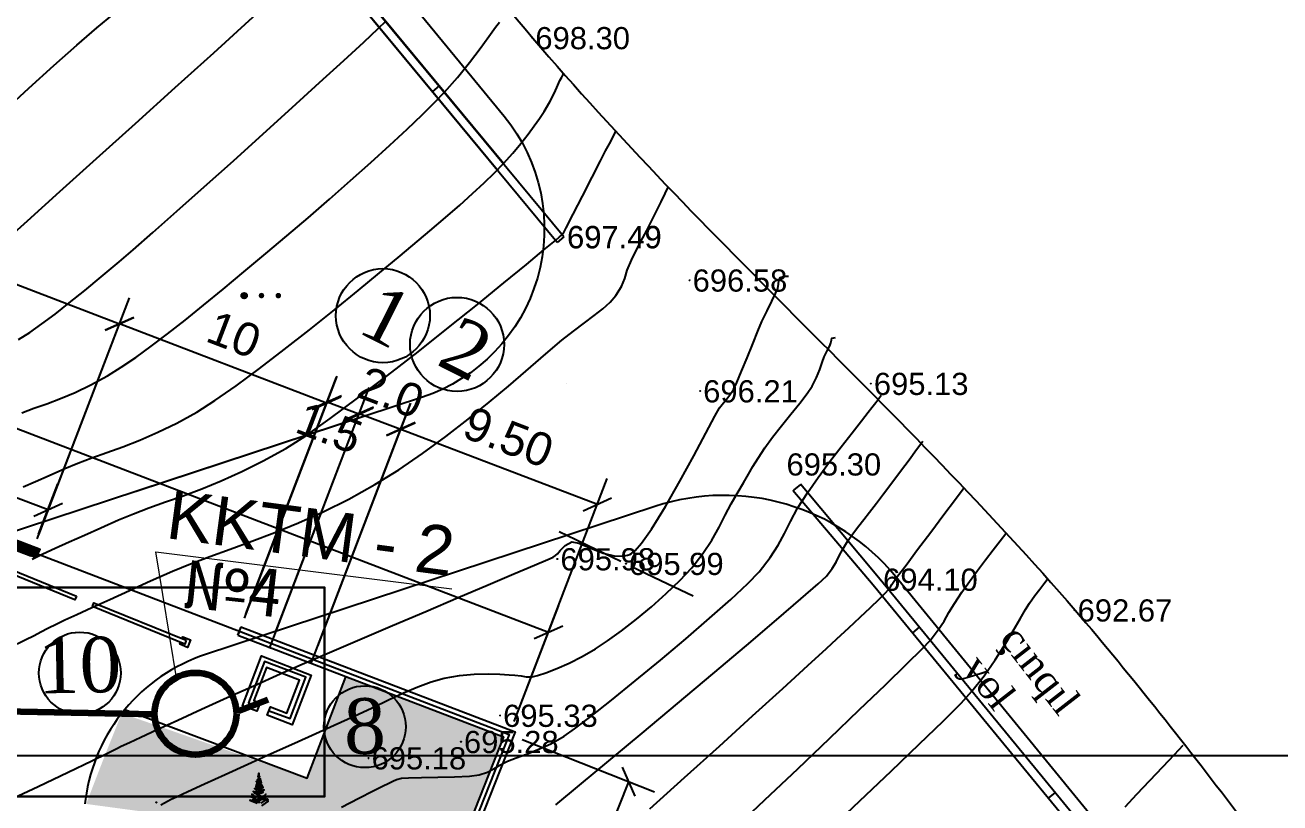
# Model space of a CAD drawing. Header units: feet. Extents: x 3381 to 683417, y 675186 to 4372291.
# Drawn here: x 682741.9 to 682798.5, y 4371990.7 to 4372025.8 of the extents above; entities that cross this region are included whole.
import ezdxf

# ---------------------------------------------------------------- set-up
doc = ezdxf.new("R2010")
doc.units = ezdxf.units.FT
doc.header["$MEASUREMENT"] = 0
doc.header["$PDMODE"] = 34
doc.header["$PDSIZE"] = 0.01
doc.linetypes.add('DUZ', pattern=[0])
doc.layers.get('0').update_dxf_attribs({"linetype": 'CONTINUOUS'})
doc.layers.get('Defpoints').update_dxf_attribs({"linetype": 'CONTINUOUS'})
for name, color, linetype in [('0_Point_Height', 2, 'CONTINUOUS'), ('0_Point_Point', 7, 'CONTINUOUS'), ('Aqaclar', 3, 'CONTINUOUS'), ('col bitkisi', 7, 'CONTINUOUS'), ('Layer8', 7, 'CONTINUOUS'), ('Lep-Stolb', 7, 'CONTINUOUS'), ('Yazilar', 7, 'CONTINUOUS')]:
    doc.layers.add(name, color=color, linetype=linetype)
for name, color, linetype, lineweight in [('0_Ном._пера__7', 7, 'CONTINUOUS', 35), ('ANA HORIZONTAL', 24, 'CONTINUOUS', 30), ('HORIZANTAL', 24, 'CONTINUOUS', 13), ('km setka', 170, 'CONTINUOUS', 15)]:
    doc.layers.add(name, color=color, linetype=linetype, lineweight=lineweight)
doc.styles.add('ARİAL', font='arial.ttf')
doc.styles.get("Standard").update_dxf_attribs({"font": 'arial.ttf', "height": 1.5})
doc.styles.add('style5', font='arialazlat.ttf', dxfattribs={"height": 400})
doc.dimstyles.new('ISO-25', dxfattribs={"dimtxt": 1.5, "dimasz": 1, "dimexe": 1.25, "dimexo": 0.625, "dimtad": 1, "dimtxsty": 'Standard', "dimblk": 'OBLIQUE', "dimcen": 2.5, "dimadec": 0, "dimazin": 0, "dimtfac": 1, "dimtmove": 0, "dimatfit": 3, "dimldrblk": 'OBLIQUE', "dimfxl": 1, "dimarcsym": 0})

# ---------------------------------------------------------------- blocks, each defined once
blk = doc.blocks.new('_Oblique')
at = {"color": 0, "linetype": 'ByBlock', "lineweight": -2}
blk.add_line((-0.5, -0.5), (0.5, 0.5), dxfattribs=at)
blk = doc.blocks.new('*D48')
at = {"color": 0, "lineweight": -2, "transparency": 16777216}
for p, q in [((682764.322, 4371993.59), (682770.297, 4371991.229)), ((682737.134, 4371910.689), (682769.134, 4371991.689)), ((682732.322, 4371912.59), (682738.297, 4371910.229))]:
    blk.add_line(p, q, dxfattribs=at)
at = {"layer": 'Defpoints', "color": 0, "lineweight": 30, "transparency": 16777216}
for p in [(682763.741, 4371993.819), (682769.134, 4371991.689), (682731.741, 4371912.819)]:
    blk.add_point(p, dxfattribs=at)
at = {"color": 0, "lineweight": -2, "transparency": 16777216}
for p, rotation in [((682769.134, 4371991.689), 68.44292071496228), ((682737.134, 4371910.689), 248.4429207149623)]:
    blk.add_blockref('_Oblique', p, dxfattribs=dict(at, rotation=rotation))
at = {"color": 0, "lineweight": 25, "transparency": 16777216, "insert": (682751.715, 4371951.749), "char_height": 1.5, "attachment_point": 5, "rotation": 68.4429}
blk.add_mtext('87,09', dxfattribs=at)
blk = doc.blocks.new('*D49')
at = {"color": 0, "lineweight": -2, "transparency": 16777216}
for p, q in [((682682.964, 4372025.403), (682684.956, 4372030.606)), ((682684.509, 4372029.439), (682765.509, 4371998.439)), ((682763.964, 4371994.403), (682765.956, 4371999.606))]:
    blk.add_line(p, q, dxfattribs=at)
at = {"layer": 'Defpoints', "color": 0, "lineweight": 30, "transparency": 16777216}
for p in [(682682.741, 4372024.819), (682765.509, 4371998.439), (682763.741, 4371993.819)]:
    blk.add_point(p, dxfattribs=at)
at = {"color": 0, "lineweight": -2, "transparency": 16777216}
for p, rotation in [((682684.509, 4372029.439), 159.0573494500117), ((682765.509, 4371998.439), 339.0573494500117)]:
    blk.add_blockref('_Oblique', p, dxfattribs=dict(at, rotation=rotation))
at = {"color": 0, "lineweight": 25, "transparency": 16777216, "insert": (682725.555, 4372015.365), "char_height": 1.5, "attachment_point": 5, "rotation": 339.0573}
blk.add_mtext('86,73', dxfattribs=at)
blk = doc.blocks.new('*D51')
at = {"color": 0, "lineweight": -2, "transparency": 16777216}
for p, q in [((682752.914, 4371997.701), (682757.418, 4372009.47)), ((682754.782, 4371996.986), (682759.286, 4372008.756)), ((682756.972, 4372008.303), (682758.84, 4372007.588))]:
    blk.add_line(p, q, dxfattribs=at)
at = {"layer": 'Defpoints', "color": 0, "lineweight": 30, "transparency": 16777216}
for p in [(682758.84, 4372007.588), (682752.691, 4371997.118, 695.5), (682754.559, 4371996.403, 695.5)]:
    blk.add_point(p, dxfattribs=at)
at = {"color": 0, "lineweight": -2, "transparency": 16777216}
for p, rotation in [((682756.972, 4372008.303), 159.0573494907725), ((682758.84, 4372007.588), 339.0573494907724)]:
    blk.add_blockref('_Oblique', p, dxfattribs=dict(at, rotation=rotation))
at = {"color": 0, "lineweight": 25, "transparency": 16777216, "insert": (682758.403, 4372009.245), "char_height": 1.5, "attachment_point": 5, "rotation": 339.0573}
blk.add_mtext('{\\fArial|b0|i0|c238|p34;2.0}', dxfattribs=at)
blk = doc.blocks.new('*D52')
at = {"color": 0, "lineweight": -2, "transparency": 16777216}
for p, q in [((682755.093, 4371997.798), (682759.29, 4372008.766)), ((682758.843, 4372007.598), (682767.715, 4372004.203)), ((682763.964, 4371994.403), (682768.162, 4372005.371))]:
    blk.add_line(p, q, dxfattribs=at)
at = {"layer": 'Defpoints', "color": 0, "lineweight": 30, "transparency": 16777216}
for p in [(682767.715, 4372004.203), (682754.869, 4371997.215), (682763.741, 4371993.819)]:
    blk.add_point(p, dxfattribs=at)
at = {"color": 0, "lineweight": -2, "transparency": 16777216}
for p, rotation in [((682758.843, 4372007.598), 159.0573494510642), ((682767.715, 4372004.203), 339.0573494510642)]:
    blk.add_blockref('_Oblique', p, dxfattribs=dict(at, rotation=rotation))
at = {"color": 0, "lineweight": 25, "transparency": 16777216, "insert": (682763.704, 4372007.228), "char_height": 1.5, "attachment_point": 5, "rotation": 339.0573}
blk.add_mtext('{\\fArial|b0|i0|c238|p34;9.50}', dxfattribs=at)
blk = doc.blocks.new('*D85')
at = {"color": 0, "lineweight": -2, "transparency": 16777216}
for p, q in [((682742.507, 4372002.829), (682746.595, 4372013.511)), ((682755.491, 4372008.768), (682746.149, 4372012.344)), ((682751.85, 4371999.254), (682755.938, 4372009.935))]:
    blk.add_line(p, q, dxfattribs=at)
at = {"layer": 'Defpoints', "color": 0, "lineweight": 30, "transparency": 16777216}
for p in [(682746.149, 4372012.344), (682742.284, 4372002.245), (682751.627, 4371998.67)]:
    blk.add_point(p, dxfattribs=at)
at = {"color": 0, "lineweight": -2, "transparency": 16777216}
for p, rotation in [((682746.149, 4372012.344), 159.0573494367731), ((682755.491, 4372008.768), 339.0573494367731)]:
    blk.add_blockref('_Oblique', p, dxfattribs=dict(at, rotation=rotation))
at = {"color": 0, "lineweight": 25, "transparency": 16777216, "insert": (682751.317, 4372011.855), "char_height": 1.5, "attachment_point": 5, "rotation": 339.0573}
blk.add_mtext('10', dxfattribs=at)
blk = doc.blocks.new('*D25')
at = {"color": 0, "lineweight": -2, "transparency": 16777216}
for p, q in [((682682.964, 4372025.403), (682687.124, 4372036.272)), ((682686.677, 4372035.104), (682746.149, 4372012.344)), ((682742.436, 4372002.642), (682746.595, 4372013.511))]:
    blk.add_line(p, q, dxfattribs=at)
at = {"layer": 'Defpoints', "color": 0, "lineweight": 30, "transparency": 16777216}
for p in [(682682.741, 4372024.819), (682746.149, 4372012.344), (682742.212, 4372002.059)]:
    blk.add_point(p, dxfattribs=at)
at = {"color": 0, "lineweight": -2, "transparency": 16777216}
for p, rotation in [((682686.677, 4372035.104), 159.0573494502388), ((682746.149, 4372012.344), 339.0573494502387)]:
    blk.add_blockref('_Oblique', p, dxfattribs=dict(at, rotation=rotation))
at = {"color": 0, "lineweight": 25, "transparency": 16777216, "insert": (682716.958, 4372025.149), "char_height": 1.5, "attachment_point": 5, "rotation": 339.0573}
blk.add_mtext('63,68', dxfattribs=at)
blk = doc.blocks.new('*D28')
at = {"color": 0, "lineweight": -2, "transparency": 16777216}
for p, q in [((682717.392, 4372012.441), (682718.264, 4372014.722)), ((682717.817, 4372013.554), (682742.924, 4372003.961)), ((682742.499, 4372002.848), (682743.371, 4372005.129))]:
    blk.add_line(p, q, dxfattribs=at)
at = {"layer": 'Defpoints', "color": 0, "lineweight": 30, "transparency": 16777216}
for p in [(682717.169, 4372011.857), (682742.924, 4372003.961), (682742.276, 4372002.265)]:
    blk.add_point(p, dxfattribs=at)
at = {"color": 0, "lineweight": -2, "transparency": 16777216}
for p, rotation in [((682717.817, 4372013.554), 159.0895513986709), ((682742.924, 4372003.961), 339.0895513986709)]:
    blk.add_blockref('_Oblique', p, dxfattribs=dict(at, rotation=rotation))
at = {"color": 0, "lineweight": 25, "transparency": 16777216, "insert": (682730.916, 4372010.183), "char_height": 1.5, "attachment_point": 5, "rotation": 339.0896}
blk.add_mtext('26,88', dxfattribs=at)
blk = doc.blocks.new('*D32')
at = {"color": 0, "lineweight": -2, "transparency": 16777216}
blk.add_arc((682740.56, 4371935.687), 7.21, 68.4429, 172.4341, dxfattribs=at)
at = {"layer": 'Defpoints', "color": 0, "lineweight": 30, "transparency": 16777216}
for p in [(682763.481, 4371993.705), (682643.941, 4371948.521), (682738.925, 4371942.709), (682740.595, 4371935.683), (682731.623, 4371913.064)]:
    blk.add_point(p, dxfattribs=at)
at = {"color": 0, "lineweight": -2, "transparency": 16777216}
for p, rotation in [((682743.209, 4371942.393), 338.4429207151824), ((682733.413, 4371936.637), 262.434139284192)]:
    blk.add_blockref('_Oblique', p, dxfattribs=dict(at, rotation=rotation))
at = {"color": 0, "lineweight": 25, "transparency": 16777216, "insert": (682736.203, 4371943.103), "char_height": 1.5, "attachment_point": 5, "rotation": 30.4385}
blk.add_mtext('104°', dxfattribs=at)

msp = doc.modelspace()

# ---------------------------------------------------------------- hatches: boundary and pattern name
at = {"lineweight": 25}
h = msp.add_hatch(dxfattribs=at)
h.set_pattern_fill('GRASS', color=3)
h.set_pattern_definition([(90, (1845.1116, -2920.28305), (-0.707106781, 0.707106781), [0.1875, -1.226713563]), (45, (1845.1116, -2920.283), (-0.70710678119, 0.70710678119), [0.1875, -0.8125]), (135, (1845.1116, -2920.283), (-0.70710678119, -0.70710678119), [0.1875, -0.8125])])
edge = h.paths.add_edge_path(flags=16)
edge.add_arc((682658.082, 4371956.212), 3.56, 0, 360)
edge = h.paths.add_edge_path()
edge.add_line((682660.874, 4371958.42), (682665.412, 4371957.812))
edge.add_line((682665.412, 4371957.812), (682665.799, 4371960.701))
edge.add_line((682665.799, 4371960.701), (682658.472, 4371961.691))
edge.add_line((682658.472, 4371961.691), (682660.613, 4371977.547))
edge.add_line((682660.613, 4371977.547), (682668.986, 4371976.416))
edge.add_line((682668.986, 4371976.416), (682669.713, 4371981.799))
edge.add_line((682669.713, 4371981.799), (682665.061, 4371982.471))
edge.add_line((682665.061, 4371982.471), (682665.875, 4371988.112))
edge.add_line((682665.875, 4371988.112), (682673.997, 4371986.959))
edge.add_line((682673.997, 4371986.959), (682677.743, 4372014.074))
edge.add_line((682677.743, 4372014.074), (682677.836, 4372014.764))
edge.add_line((682677.836, 4372014.764), (682677.566, 4372014.27))
edge.add_line((682677.566, 4372014.27), (682640.028, 4371940.941))
edge.add_line((682640.028, 4371940.941), (682731.623, 4371913.064))
edge.add_line((682731.623, 4371913.064), (682763.481, 4371993.705))
edge.add_line((682763.481, 4371993.705), (682756.37, 4371996.426))
edge.add_line((682756.37, 4371996.426), (682754.616, 4371991.842))
edge.add_line((682754.616, 4371991.842), (682746.252, 4371994.776))
edge.add_arc((682905.681, 4371929.891), 172.127, 157.85455, 159.31778)
edge.add_line((682744.647, 4371990.683), (682758.012, 4371988.887))
edge.add_line((682758.012, 4371988.887), (682757.27, 4371983.639))
edge.add_line((682757.27, 4371983.639), (682743.941, 4371985.446))
edge.add_arc((682744.241, 4371982.305), 3.155, 95.4615, 167.5925)
edge.add_line((682741.16, 4371982.983), (682741.16, 4371982.028))
edge.add_line((682741.16, 4371982.028), (682742.827, 4371982.421))
edge.add_line((682742.827, 4371982.421), (682748.418, 4371981.442))
edge.add_line((682748.418, 4371981.442), (682746.468, 4371968.259))
edge.add_line((682746.468, 4371968.259), (682746.249, 4371968.259))
edge.add_line((682746.249, 4371968.259), (682741.16, 4371968.976))
edge.add_line((682741.16, 4371968.976), (682741.771, 4371974.344))
edge.add_line((682741.771, 4371974.344), (682746.874, 4371973.645))
edge.add_line((682746.874, 4371973.645), (682747.225, 4371976.207))
edge.add_line((682747.225, 4371976.207), (682742.045, 4371976.917))
edge.add_line((682742.045, 4371976.917), (682742.641, 4371982.005))
edge.add_line((682742.641, 4371982.005), (682741.06, 4371981.796))
edge.add_line((682741.06, 4371981.796), (682739.004, 4371965.83))
edge.add_line((682739.004, 4371965.83), (682747.74, 4371964.621))
edge.add_line((682747.74, 4371964.621), (682746.909, 4371957.265))
edge.add_line((682746.909, 4371957.265), (682738.126, 4371958.481))
edge.add_line((682738.126, 4371958.481), (682737.747, 4371955.83))
edge.add_line((682737.747, 4371955.83), (682731.62, 4371956.634))
edge.add_arc((682731.183, 4371946.643), 10, 87.4993, 110.7786)
edge.add_line((682727.636, 4371955.993), (682737.385, 4371954.567))
edge.add_line((682737.385, 4371954.567), (682736.758, 4371951.072))
edge.add_line((682736.758, 4371951.072), (682733.448, 4371951.598))
edge.add_line((682733.448, 4371951.598), (682733.841, 4371954.672))
edge.add_line((682733.841, 4371954.672), (682731.31, 4371955.007))
edge.add_line((682731.31, 4371955.007), (682730.905, 4371951.945))
edge.add_line((682730.905, 4371951.945), (682727.581, 4371952.385))
edge.add_line((682727.581, 4371952.385), (682727.933, 4371955.482))
edge.add_line((682727.933, 4371955.482), (682727.139, 4371955.789))
edge.add_arc((682731.353, 4371946.431), 10.263, 114.2395, 179.0096)
edge.add_line((682721.091, 4371946.608), (682720.741, 4371943.972))
edge.add_line((682720.741, 4371943.972), (682717.755, 4371944.299))
edge.add_line((682717.755, 4371944.299), (682716.874, 4371939.436))
edge.add_line((682716.874, 4371939.436), (682708.165, 4371940.649))
edge.add_line((682708.165, 4371940.649), (682708.852, 4371945.55))
edge.add_line((682708.852, 4371945.55), (682701.926, 4371946.469))
edge.add_line((682701.926, 4371946.469), (682702.361, 4371949.743))
edge.add_arc((682699.387, 4371950.138), 3, 352.4412, 442.1402)
edge.add_line((682699.797, 4371953.11), (682687.911, 4371954.75))
edge.add_line((682687.911, 4371954.75), (682686.64, 4371945.333))
edge.add_line((682686.64, 4371945.333), (682679.337, 4371946.312))
edge.add_line((682679.337, 4371946.312), (682680.591, 4371955.761))
edge.add_line((682680.591, 4371955.761), (682677.575, 4371956.183))
edge.add_line((682677.575, 4371956.183), (682676.314, 4371946.678))
edge.add_line((682676.314, 4371946.678), (682674.884, 4371946.953))
edge.add_line((682674.884, 4371946.953), (682664.163, 4371948.496))
edge.add_line((682664.163, 4371948.496), (682665.212, 4371956.326))
edge.add_line((682665.212, 4371956.326), (682661.592, 4371956.811))
edge.add_arc((682658.082, 4371956.212), 3.56, 9.688, 38.3434)
h = msp.add_hatch(dxfattribs=at)
h.set_pattern_fill('ANSI31', scale=0.3, angle=-12.6583)
h.set_pattern_definition([(32.3417294339, (-944634.391795, 252454.43331), (-0.02006129345044, 0.03168271618873), [])])
h.paths.add_polyline_path([(682740.755, 4372002.845), (682742.521, 4372002.171), (682742.383, 4372001.799), (682740.624, 4372002.467)])
at = {"layer": 'col bitkisi', "lineweight": 25, "ltscale": 1.5}
h = msp.add_hatch(color=256, dxfattribs=at)
edge = h.paths.add_edge_path()
edge.add_arc((682751.774, 4372013.618), 0.125, 0, 360)
h = msp.add_hatch(color=256, dxfattribs=at)
edge = h.paths.add_edge_path()
edge.add_arc((682752.556, 4372013.618), 0.125, 0, 360)
h = msp.add_hatch(color=256, dxfattribs=at)
edge = h.paths.add_edge_path()
edge.add_arc((682753.315, 4372013.618), 0.125, 0, 360)

# ---------------------------------------------------------------- linework, layer by layer
at = {"linetype": 'Continuous', "lineweight": 25}
for p, q in [((682760.58, 4372023.08), (682760.275, 4372022.821)), ((682766.208, 4372016.262, 697.485), (682765.9, 4372016.007, 697.485)), ((682776.879, 4372005.103), (682776.574, 4372004.844)), ((682782.245, 4371998.661), (682781.94, 4371998.402)), ((682788.371, 4371991.201), (682788.066, 4371990.942))]:
    msp.add_line(p, q, dxfattribs=at)
at = {"color": 7, "lineweight": 25}
for p, q in [((682751.791, 4371999.062), (682755.969, 4372009.979)), ((682753.225, 4371998.513), (682757.403, 4372009.431)), ((682756.956, 4372008.263), (682755.522, 4372008.812)), ((682757.256, 4372008.194, 374.953), (682739.843, 4372002.46, 374.953)), ((682742.284, 4372002.245), (682742.141, 4372001.872)), ((682751.959, 4371999.289, 452.353), (682751.957, 4371999.287, 452.353)), ((682751.623, 4371998.671), (682751.48, 4371998.298, 452.353)), ((682751.627, 4371998.67), (682751.484, 4371998.296))]:
    msp.add_line(p, q, dxfattribs=at)
at = {"color": 3, "lineweight": 25}
msp.add_line((682742.284, 4372002.245), (682742.141, 4372001.872, 452.353), dxfattribs=at)
at = {"color": 0, "lineweight": 18}
for p, q in [((682748.743, 4371996.278), (682747.788, 4372002.059, -752.866)), ((682747.788, 4372002.059, -752.866), (682761.152, 4372000.385, -752.866))]:
    msp.add_line(p, q, dxfattribs=at)
at = {"lineweight": 90}
for p, q in [((682751.541, 4371994.884), (682752.86, 4371995.403)), ((682747.777, 4371994.717), (682726.358, 4371995.137))]:
    msp.add_line(p, q, dxfattribs=at)
at = {"linetype": 'Continuous', "lineweight": 25}
for points, elevation in [([(682763.197, 4372019.291), (682754.56, 4372029.724), (682745.676, 4372044.132), (682733.865, 4372064.161), (682723.844, 4372081.1), (682712.718, 4372099.235), (682700.372, 4372119.783)], 697.485), ([(682766.208, 4372016.262), (682754.881, 4372029.944), (682746.013, 4372044.325), (682734.204, 4372064.351), (682724.182, 4372081.293), (682713.055, 4372099.429), (682700.71, 4372119.976)], 697.485), ([(682763.477, 4372019.58), (682754.886, 4372029.957), (682746.018, 4372044.338), (682734.209, 4372064.364), (682724.187, 4372081.306), (682713.06, 4372099.442), (682700.715, 4372119.989)], 697.485), ([(682765.9, 4372016.007), (682754.555, 4372029.711), (682745.671, 4372044.119), (682733.86, 4372064.148), (682723.84, 4372081.087), (682712.713, 4372099.222), (682700.367, 4372119.77)], 697.485), ([(682823.933, 4371946.661), (682800.23, 4371976.01), (682790.92, 4371987.466), (682780.168, 4372000.56), (682776.544, 4372004.818)], 687.196), ([(682824.254, 4371946.9), (682800.541, 4371976.261), (682791.23, 4371987.719), (682780.476, 4372000.815), (682776.886, 4372005.109)], 687.196)]:
    msp.add_lwpolyline(points, dxfattribs=dict(at, elevation=elevation))
at = {"color": 7, "lineweight": 25}
for points, elevation in [([(682755.377, 4372031.615), (682763.506, 4372021.716, -0.527044), (682759.826, 4372009.04), (682746.906, 4372004.786)], 374.953), ([(682795.057, 4371983.968), (682781.179, 4372000.936, 0.310246), (682770.31, 4372004.103), (682750.036, 4371997.426, 0.287294), (682744.61, 4371990.894), (682744.583, 4371990.692)], 690.5)]:
    msp.add_lwpolyline(points, format="xyb", dxfattribs=dict(at, elevation=elevation))
for points in [[(682751.627, 4371998.67), (682764.001, 4371993.934), (682731.859, 4371912.574), (682639.454, 4371940.698), (682682.645, 4372025.07), (682742.284, 4372002.245)], [(682751.484, 4371998.296), (682763.481, 4371993.705), (682731.623, 4371913.064), (682640.028, 4371940.941), (682682.837, 4372024.568), (682742.141, 4372001.872)], [(682742.393, 4372001.805), (682742.568, 4372002.166), (682717.245, 4372011.848), (682678.351, 4372016.681), (682643.305, 4371948.218), (682740.854, 4371935.23), (682756.631, 4371975.146), (682756.272, 4371975.288), (682740.595, 4371935.683), (682643.941, 4371948.521), (682678.63, 4372016.248), (682717.144, 4372011.474), (682742.393, 4372001.805)], [(682766.311, 4372009.669), (682766.311, 4372009.669)], [(682740.755, 4372002.845), (682742.521, 4372002.171), (682742.383, 4372001.799), (682740.625, 4372002.469), (682740.755, 4372002.845)]]:
    msp.add_lwpolyline(points, dxfattribs=at)
at = {"color": 1, "lineweight": 25}
msp.add_lwpolyline([(682639.741, 4371940.819), (682682.741, 4372024.819), (682763.741, 4371993.819), (682731.741, 4371912.819)], close=True, dxfattribs=at)
at = {"color": 7, "linetype": 'DUZ', "lineweight": 25, "elevation": 4034.161}
for points in [[(682744.206, 4372000.063), (682744.138, 4371999.894), (682739.969, 4372001.59), (682740.038, 4372001.758)], [(682749.159, 4371998.066), (682749.091, 4371997.898), (682744.922, 4371999.593), (682744.991, 4371999.761)]]:
    msp.add_lwpolyline(points, close=True, dxfattribs=at)
at = {"color": 1, "lineweight": 30}
msp.add_lwpolyline([(682716.235, 4372000.454), (682755.407, 4372000.454), (682755.407, 4371991.016), (682716.235, 4371991.016)], close=True, dxfattribs=at)
at = {"color": 7, "linetype": 'DUZ', "lineweight": 25}
for points, elevation in [([(682748.967, 4371998.144), (682749.001, 4371998.228), (682749.36, 4371998.083), (682749.223, 4371997.743), (682748.864, 4371997.889), (682748.899, 4371997.976)], 4034.161), ([(682752.91, 4371994.892), (682753.844, 4371994.535), (682754.559, 4371996.403), (682752.691, 4371997.118), (682751.976, 4371995.25), (682752.443, 4371995.071)], 695.5)]:
    msp.add_lwpolyline(points, dxfattribs=dict(at, elevation=elevation))
at = {"color": 7, "linetype": 'DUZ', "lineweight": 25, "elevation": 695.5, "flags": 128}
msp.add_lwpolyline([(682752.491, 4371995.241), (682752.348, 4371994.867), (682751.694, 4371995.118), (682752.552, 4371997.359), (682754.793, 4371996.501), (682753.935, 4371994.26), (682752.815, 4371994.689), (682752.957, 4371995.062), (682753.705, 4371994.776), (682754.277, 4371996.271), (682752.782, 4371996.843), (682752.21, 4371995.348), (682752.491, 4371995.241)], dxfattribs=at)
at = {"color": 7, "lineweight": 25, "elevation": 695.5}
msp.add_lwpolyline([(682746.385, 4371994.94), (682754.616, 4371991.842), (682756.37, 4371996.426)], dxfattribs=at)
at = {"color": 7, "linetype": 'DUZ', "lineweight": 25}
for centre, radius in [((682758.038, 4372012.712), 2.121), ((682761.383, 4372011.418), 2.121), ((682744.357, 4371996.589, 696.5), 1.846), ((682757.222, 4371994.168, 1390.5), 1.846)]:
    msp.add_circle(centre, radius, dxfattribs=at)
at = {"color": 1, "linetype": 'ByBlock', "lineweight": 90}
msp.add_circle((682749.577, 4371994.754), 1.848, dxfattribs=at)
at = {"linetype": 'Continuous', "lineweight": 25}
msp.add_open_spline([(682691.713, 4372146.789), (682693.534, 4372143.319), (682699.84, 4372131.301), (682709.737, 4372113.319), (682723.732, 4372094.055), (682734.503, 4372073.857), (682745.466, 4372055.972), (682754.594, 4372038.568), (682768.009, 4372020.047), (682784.609, 4372005.758), (682796.144, 4371990.921), (682804.074, 4371980.439), (682815.392, 4371968.52), (682823.641, 4371957.828), (682828.085, 4371952.068)], degree=3, knots=[0, 0, 0, 0, 11.75951, 40.72321, 61.46233, 83.054979, 109.290717, 124.392744, 141.962718, 177.533008, 189.558821, 198.276488, 216.955448, 238.768866, 238.768866, 238.768866, 238.768866], dxfattribs=at)
at = {"layer": '0_Point_Point', "lineweight": 25}
for p in [(682764.78, 4372025.246, 698.303), (682771.879, 4372014.311, 696.581), (682780.059, 4372009.649, 695.126), (682772.355, 4372009.314, 696.212), (682765.912, 4372001.737, 695.976), (682769.007, 4372001.527, 695.988), (682780.476, 4372000.815, 694.101), (682789.255, 4371999.428, 692.669), (682763.326, 4371994.675, 695.334), (682761.558, 4371993.493, 695.283), (682757.388, 4371992.756, 695.181), (682747.808, 4371990.754, 695.524)]:
    msp.add_point(p, dxfattribs=at)
at = {"layer": 'ANA HORIZONTAL', "color": 32, "lineweight": 25, "elevation": 700}
msp.add_lwpolyline([(682740.872, 4372021.885), (682742.056, 4372022.975), (682743.182, 4372023.999), (682744.215, 4372024.919), (682745.121, 4372025.7), (682746.145, 4372026.545)], dxfattribs=at)
at = {"layer": 'ANA HORIZONTAL', "color": 16, "lineweight": 25}
for points, elevation in [([(682742.201, 4372001.734), (682742.686, 4372001.961), (682743.245, 4372002.217), (682743.872, 4372002.502), (682744.561, 4372002.812), (682745.309, 4372003.146), (682746.109, 4372003.5), (682746.773, 4372003.774), (682747.479, 4372004.039), (682748.229, 4372004.307), (682749.022, 4372004.592), (682749.859, 4372004.907), (682750.74, 4372005.265), (682751.666, 4372005.679), (682752.637, 4372006.161), (682753.653, 4372006.726), (682754.551, 4372007.297), (682755.649, 4372008.066), (682756.896, 4372008.984), (682758.237, 4372010.006), (682759.621, 4372011.085), (682760.993, 4372012.172), (682762.3, 4372013.222), (682763.49, 4372014.188), (682764.51, 4372015.022), (682765.306, 4372015.677), (682765.825, 4372016.107), (682766.014, 4372016.264), (682766.081, 4372016.323), (682766.133, 4372016.372), (682766.187, 4372016.44), (682766.312, 4372016.682), (682766.627, 4372017.291), (682767.046, 4372018.105), (682767.486, 4372018.961), (682767.862, 4372019.696), (682768.09, 4372020.147), (682768.257, 4372020.468), (682768.392, 4372020.716), (682768.514, 4372020.969), (682768.539, 4372021.034)], 697.5), ([(682756.163, 4371990.542), (682756.955, 4371990.95), (682757.596, 4371991.276), (682758.049, 4371991.502), (682758.273, 4371991.611), (682758.483, 4371991.712), (682758.653, 4371991.785), (682758.874, 4371991.846), (682759.188, 4371991.868), (682759.775, 4371991.88), (682760.51, 4371991.891), (682761.273, 4371991.909), (682761.939, 4371991.944), (682762.388, 4371992.003), (682762.759, 4371992.124), (682763.036, 4371992.265), (682763.308, 4371992.427), (682763.665, 4371992.612), (682764.05, 4371992.767), (682764.511, 4371992.936), (682765.035, 4371993.139), (682765.609, 4371993.401), (682766.219, 4371993.743), (682766.686, 4371994.071), (682767.419, 4371994.63), (682768.352, 4371995.368), (682769.42, 4371996.232), (682770.558, 4371997.171), (682771.701, 4371998.132), (682772.783, 4371999.063), (682773.739, 4371999.912), (682774.504, 4372000.626), (682775.012, 4372001.155), (682775.516, 4372001.796), (682775.877, 4372002.359), (682776.159, 4372002.888), (682776.43, 4372003.428), (682776.753, 4372004.026), (682777.195, 4372004.727), (682777.677, 4372005.409), (682778.198, 4372006.114), (682778.723, 4372006.802), (682779.214, 4372007.432), (682779.634, 4372007.962), (682779.945, 4372008.353), (682780.11, 4372008.563), (682780.282, 4372008.792), (682780.422, 4372008.979), (682780.531, 4372009.125)], 695)]:
    msp.add_lwpolyline(points, dxfattribs=dict(at, elevation=elevation))
at = {"layer": 'Aqaclar', "color": 3, "lineweight": 25}
for points in [[(682752.537, 4371990.726), (682752.736, 4371990.859), (682752.828, 4371990.921), (682752.736, 4371990.859), (682752.758, 4371990.856), (682752.853, 4371990.872), (682752.758, 4371990.856), (682752.6, 4371990.88), (682752.573, 4371990.893), (682752.455, 4371990.842), (682752.573, 4371990.893), (682752.752, 4371990.969), (682752.573, 4371990.893), (682752.512, 4371990.921), (682752.619, 4371990.945), (682752.512, 4371990.921), (682752.442, 4371990.953), (682752.453, 4371990.948), (682752.454, 4371990.908), (682752.512, 4371990.921), (682752.454, 4371990.908), (682752.455, 4371990.842), (682752.454, 4371990.908), (682752.424, 4371990.902), (682752.423, 4371990.829), (682752.424, 4371990.902), (682752.329, 4371990.88), (682752.152, 4371990.888), (682752.329, 4371990.88), (682752.424, 4371990.902), (682752.425, 4371990.993), (682752.48, 4371990.986), (682752.453, 4371990.989), (682752.453, 4371990.948), (682752.453, 4371990.989), (682752.425, 4371990.993), (682752.253, 4371991.018), (682752.12, 4371991.123), (682752.253, 4371991.018), (682752.317, 4371991.009), (682752.253, 4371990.969), (682752.082, 4371991.01), (682752.253, 4371990.969), (682752.317, 4371991.009), (682752.427, 4371991.077), (682752.425, 4371990.993), (682752.453, 4371990.99), (682752.452, 4371991.053), (682752.613, 4371991.01), (682752.752, 4371991.131), (682752.613, 4371991.01), (682752.452, 4371991.053), (682752.451, 4371991.134), (682752.638, 4371991.22), (682752.411, 4371991.115), (682752.227, 4371991.18), (682752.411, 4371991.115), (682752.427, 4371991.123), (682752.427, 4371991.077), (682752.428, 4371991.235), (682752.411, 4371991.229), (682752.322, 4371991.22), (682752.177, 4371991.245), (682752.322, 4371991.22), (682752.411, 4371991.229), (682752.428, 4371991.235), (682752.45, 4371991.242), (682752.451, 4371991.134), (682752.45, 4371991.242), (682752.67, 4371991.318), (682752.563, 4371991.281), (682752.638, 4371991.277), (682752.486, 4371991.285), (682752.373, 4371991.342), (682752.43, 4371991.314), (682752.428, 4371991.235), (682752.45, 4371991.242), (682752.448, 4371991.336), (682752.322, 4371991.301), (682752.234, 4371991.374), (682752.322, 4371991.301), (682752.43, 4371991.331), (682752.43, 4371991.314), (682752.43, 4371991.331), (682752.531, 4371991.358), (682752.632, 4371991.439), (682752.531, 4371991.358), (682752.448, 4371991.336), (682752.448, 4371991.377), (682752.48, 4371991.374), (682752.606, 4371991.488), (682752.48, 4371991.374), (682752.448, 4371991.377), (682752.43, 4371991.379), (682752.43, 4371991.331), (682752.43, 4371991.379), (682752.291, 4371991.391), (682752.43, 4371991.379), (682752.43, 4371991.394), (682752.303, 4371991.48), (682752.43, 4371991.394), (682752.432, 4371991.506), (682752.436, 4371991.504), (682752.322, 4371991.552), (682752.436, 4371991.504), (682752.543, 4371991.569), (682752.446, 4371991.51), (682752.448, 4371991.377), (682752.447, 4371991.444), (682752.587, 4371991.536), (682752.447, 4371991.444), (682752.445, 4371991.58), (682752.505, 4371991.593), (682752.562, 4371991.658), (682752.505, 4371991.593), (682752.445, 4371991.58), (682752.433, 4371991.577), (682752.432, 4371991.506), (682752.433, 4371991.577), (682752.392, 4371991.569), (682752.341, 4371991.633), (682752.392, 4371991.569), (682752.433, 4371991.577), (682752.434, 4371991.671), (682752.322, 4371991.698), (682752.455, 4371991.666), (682752.543, 4371991.714), (682752.455, 4371991.666), (682752.444, 4371991.668), (682752.445, 4371991.58), (682752.444, 4371991.668), (682752.444, 4371991.713), (682752.524, 4371991.755), (682752.444, 4371991.713), (682752.443, 4371991.785), (682752.474, 4371991.779), (682752.443, 4371991.785), (682752.392, 4371991.795), (682752.435, 4371991.787), (682752.434, 4371991.671), (682752.434, 4371991.715), (682752.392, 4371991.723), (682752.434, 4371991.715), (682752.435, 4371991.745), (682752.36, 4371991.771), (682752.435, 4371991.745), (682752.435, 4371991.787), (682752.436, 4371991.826), (682752.411, 4371991.836), (682752.442, 4371991.824), (682752.474, 4371991.812), (682752.499, 4371991.779), (682752.486, 4371991.796), (682752.518, 4371991.82), (682752.474, 4371991.787), (682752.486, 4371991.796), (682752.474, 4371991.812), (682752.442, 4371991.824), (682752.443, 4371991.785), (682752.442, 4371991.824), (682752.441, 4371991.886), (682752.48, 4371991.917), (682752.446, 4371991.89), (682752.467, 4371991.876), (682752.446, 4371991.89), (682752.437, 4371991.896), (682752.392, 4371991.925), (682752.437, 4371991.896), (682752.438, 4371991.956), (682752.411, 4371991.99), (682752.438, 4371991.956), (682752.439, 4371992.079), (682752.441, 4371991.893), (682752.441, 4371991.886), (682752.441, 4371991.893), (682752.437, 4371991.896), (682752.437, 4371991.882), (682752.441, 4371991.886), (682752.43, 4371991.876), (682752.437, 4371991.882), (682752.436, 4371991.826)], [(682752.354, 4371990.726), (682752.032, 4371990.848), (682752.354, 4371990.726)], [(682752.422, 4371990.726), (682752.423, 4371990.829), (682752.335, 4371990.791), (682752.126, 4371990.84), (682752.335, 4371990.791), (682752.455, 4371990.842), (682752.456, 4371990.726)], [(682752.569, 4371990.605), (682752.865, 4371990.816), (682752.603, 4371990.63)]]:
    msp.add_lwpolyline(points, dxfattribs=at)
at = {"layer": 'col bitkisi', "lineweight": 25, "ltscale": 1.5}
msp.add_circle((682751.774, 4372013.618), 0.125, dxfattribs=at)
at = {"layer": 'HORIZANTAL', "color": 32, "linetype": 'Continuous', "lineweight": 25}
for points, elevation in [([(682740.792, 4372015.91), (682741.993, 4372016.988), (682743.461, 4372018.309), (682745.115, 4372019.799), (682746.876, 4372021.388), (682748.663, 4372023.003), (682750.399, 4372024.572), (682752.002, 4372026.023), (682753.395, 4372027.284), (682754.496, 4372028.283), (682755.227, 4372028.948), (682755.508, 4372029.206), (682755.637, 4372029.372), (682755.767, 4372029.538), (682755.997, 4372029.74), (682756.505, 4372030.173), (682757.18, 4372030.748), (682757.914, 4372031.377), (682758.596, 4372031.974), (682759.117, 4372032.45), (682759.145, 4372032.479)], 699.5), ([(682741.587, 4372011.635), (682742.097, 4372011.955), (682742.647, 4372012.339), (682743.241, 4372012.784), (682743.883, 4372013.288), (682744.576, 4372013.85), (682745.324, 4372014.469), (682746.132, 4372015.142), (682746.766, 4372015.684), (682747.655, 4372016.463), (682748.742, 4372017.426), (682749.971, 4372018.522), (682751.286, 4372019.701), (682752.63, 4372020.913), (682753.947, 4372022.105), (682755.181, 4372023.227), (682756.277, 4372024.228), (682757.176, 4372025.058), (682757.824, 4372025.664), (682758.164, 4372025.998)], 699), ([(682741.744, 4372008.335), (682742.283, 4372008.532), (682742.863, 4372008.74), (682743.486, 4372008.975), (682744.151, 4372009.252), (682744.858, 4372009.588), (682745.609, 4372009.999), (682746.228, 4372010.382), (682746.884, 4372010.826), (682747.581, 4372011.329), (682748.321, 4372011.89), (682749.106, 4372012.507), (682749.94, 4372013.18), (682750.825, 4372013.907), (682751.764, 4372014.686), (682752.759, 4372015.516), (682753.699, 4372016.308), (682754.661, 4372017.133), (682755.627, 4372017.973), (682756.576, 4372018.81), (682757.488, 4372019.627), (682758.345, 4372020.406), (682759.126, 4372021.13), (682759.812, 4372021.78), (682760.383, 4372022.339), (682760.821, 4372022.789), (682761.408, 4372023.457), (682761.948, 4372024.13), (682762.423, 4372024.763), (682762.818, 4372025.308), (682763.114, 4372025.72), (682763.297, 4372025.953)], 698.5), ([(682741.807, 4372004.986), (682742.357, 4372005.232), (682742.972, 4372005.505), (682743.678, 4372005.816), (682744.269, 4372006.059), (682744.903, 4372006.294), (682745.581, 4372006.536), (682746.302, 4372006.799), (682747.067, 4372007.099), (682747.877, 4372007.45), (682748.732, 4372007.866), (682749.631, 4372008.362), (682750.451, 4372008.881), (682751.41, 4372009.549), (682752.469, 4372010.329), (682753.587, 4372011.184), (682754.728, 4372012.08), (682755.851, 4372012.979), (682756.917, 4372013.846), (682757.888, 4372014.644), (682758.724, 4372015.338), (682759.387, 4372015.89), (682760.157, 4372016.537), (682760.861, 4372017.138), (682761.502, 4372017.697), (682762.081, 4372018.217), (682762.602, 4372018.702), (682763.066, 4372019.155), (682763.477, 4372019.58), (682763.898, 4372020.047), (682764.268, 4372020.485), (682764.59, 4372020.893), (682764.868, 4372021.27), (682765.107, 4372021.613), (682765.311, 4372021.923), (682765.568, 4372022.362), (682765.775, 4372022.77), (682765.929, 4372023.105), (682766.029, 4372023.322), (682766.11, 4372023.476), (682766.174, 4372023.599), (682766.189, 4372023.638)], 698), ([(682741.531, 4371997.915), (682741.89, 4371998.088), (682742.294, 4371998.284), (682742.604, 4371998.447), (682742.913, 4371998.611), (682743.315, 4371998.812), (682743.684, 4371998.986), (682744.223, 4371999.236), (682744.906, 4371999.551), (682745.707, 4371999.915), (682746.597, 4372000.318), (682747.551, 4372000.745), (682748.541, 4372001.184), (682749.35, 4372001.519), (682750.22, 4372001.848), (682751.147, 4372002.184), (682752.126, 4372002.54), (682753.154, 4372002.93), (682754.227, 4372003.367), (682755.341, 4372003.864), (682756.492, 4372004.433), (682757.675, 4372005.089), (682758.756, 4372005.76), (682759.828, 4372006.492), (682760.877, 4372007.26), (682761.884, 4372008.04), (682762.833, 4372008.808), (682763.707, 4372009.538), (682764.489, 4372010.207), (682765.162, 4372010.791), (682765.71, 4372011.264), (682766.116, 4372011.603), (682766.646, 4372012.015), (682767.135, 4372012.383), (682767.576, 4372012.716), (682767.964, 4372013.027), (682768.291, 4372013.325), (682768.553, 4372013.623), (682768.807, 4372014.029), (682768.948, 4372014.386), (682769.067, 4372014.761), (682769.253, 4372015.222), (682769.437, 4372015.597), (682769.601, 4372015.914), (682769.764, 4372016.219), (682769.941, 4372016.556), (682770.152, 4372016.972), (682770.379, 4372017.425), (682770.59, 4372017.843), (682770.778, 4372018.222), (682770.912, 4372018.514)], 697), ([(682740.901, 4371990.734), (682742.475, 4371991.471), (682743.831, 4371992.116), (682744.9, 4371992.632), (682745.612, 4371992.979), (682745.9, 4371993.119), (682746.065, 4371993.201), (682746.194, 4371993.27), (682746.359, 4371993.353), (682746.592, 4371993.462), (682747.105, 4371993.699), (682747.85, 4371994.043), (682748.781, 4371994.469), (682749.848, 4371994.956), (682751.007, 4371995.481), (682752.208, 4371996.02), (682753.405, 4371996.551), (682754.399, 4371996.985), (682755.62, 4371997.512), (682757.002, 4371998.105), (682758.476, 4371998.734), (682759.976, 4371999.373), (682761.433, 4371999.993), (682762.78, 4372000.565), (682763.95, 4372001.061), (682764.875, 4372001.454), (682765.487, 4372001.715), (682765.719, 4372001.816), (682765.82, 4372001.888), (682765.917, 4372001.969), (682766.042, 4372002.114), (682766.267, 4372002.344), (682766.567, 4372002.508), (682766.88, 4372002.443), (682767.374, 4372002.234), (682767.974, 4372002.001), (682768.478, 4372001.878), (682768.846, 4372001.863), (682769.077, 4372001.905), (682769.186, 4372001.944), (682769.257, 4372001.983), (682769.419, 4372002.118), (682769.707, 4372002.448), (682770.157, 4372003.084), (682770.787, 4372004.102), (682771.442, 4372005.248), (682772.068, 4372006.393), (682772.609, 4372007.411), (682773.013, 4372008.173), (682773.225, 4372008.551), (682773.402, 4372008.785), (682773.554, 4372008.959), (682773.7, 4372009.136), (682773.859, 4372009.38), (682774.013, 4372009.699), (682774.228, 4372010.204), (682774.476, 4372010.813), (682774.73, 4372011.445), (682774.962, 4372012.018), (682775.145, 4372012.45), (682775.373, 4372012.936), (682775.586, 4372013.368), (682775.757, 4372013.714), (682775.856, 4372013.94), (682775.892, 4372014.137), (682775.904, 4372014.303), (682775.961, 4372014.427), (682776.158, 4372014.492), (682776.342, 4372014.495)], 696), ([(682748.013, 4371990.649), (682748.178, 4371990.741), (682748.31, 4371990.811), (682748.478, 4371990.894), (682748.714, 4371991.004), (682749.238, 4371991.246), (682749.991, 4371991.591), (682750.91, 4371992.011), (682751.933, 4371992.477), (682752.999, 4371992.961), (682754.046, 4371993.434), (682755.013, 4371993.868), (682755.837, 4371994.234), (682756.732, 4371994.641), (682757.545, 4371995.025), (682758.288, 4371995.38), (682758.973, 4371995.698), (682759.613, 4371995.972), (682760.221, 4371996.196), (682760.808, 4371996.36), (682761.492, 4371996.479), (682762.162, 4371996.537), (682762.782, 4371996.551), (682763.318, 4371996.539), (682763.734, 4371996.516), (682763.995, 4371996.501), (682764.275, 4371996.462), (682764.498, 4371996.412), (682764.768, 4371996.414), (682765.013, 4371996.475), (682765.397, 4371996.604), (682765.885, 4371996.794), (682766.443, 4371997.041), (682767.036, 4371997.339), (682767.63, 4371997.683), (682768.179, 4371998.047), (682768.805, 4371998.499), (682769.476, 4371999.019), (682770.161, 4371999.584), (682770.826, 4372000.174), (682771.441, 4372000.768), (682771.973, 4372001.343), (682772.475, 4372001.981), (682772.878, 4372002.588), (682773.207, 4372003.164), (682773.49, 4372003.707), (682773.752, 4372004.217), (682774.02, 4372004.692), (682774.307, 4372005.172), (682774.53, 4372005.556), (682774.735, 4372005.907), (682774.968, 4372006.284), (682775.278, 4372006.749), (682775.623, 4372007.224), (682776.028, 4372007.743), (682776.451, 4372008.269), (682776.849, 4372008.767), (682777.181, 4372009.2), (682777.406, 4372009.534), (682777.607, 4372009.928), (682777.751, 4372010.287), (682777.861, 4372010.598), (682777.956, 4372010.848), (682778.088, 4372011.128), (682778.201, 4372011.358), (682778.26, 4372011.485), (682778.282, 4372011.603), (682778.305, 4372011.694), (682778.388, 4372011.715), (682778.468, 4372011.723)], 695.5), ([(682765.843, 4371990.644), (682766.913, 4371991.53), (682768.239, 4371992.633), (682769.739, 4371993.884), (682771.328, 4371995.214), (682772.923, 4371996.554), (682774.44, 4371997.834), (682775.795, 4371998.984), (682776.904, 4371999.936), (682777.684, 4372000.62), (682778.051, 4372000.966), (682778.311, 4372001.303), (682778.487, 4372001.595), (682778.631, 4372001.877), (682778.792, 4372002.184), (682779.02, 4372002.551), (682779.278, 4372002.917), (682779.511, 4372003.226), (682779.745, 4372003.523), (682780.004, 4372003.851), (682780.314, 4372004.254), (682780.635, 4372004.681), (682781.006, 4372005.177), (682781.398, 4372005.702), (682781.782, 4372006.215), (682782.126, 4372006.676), (682782.402, 4372007.045)], 694.5), ([(682770.088, 4371990.466), (682771.651, 4371991.877), (682773.221, 4371993.298), (682774.722, 4371994.661), (682776.079, 4371995.895), (682777.216, 4371996.932), (682778.058, 4371997.702), (682778.53, 4371998.135), (682779.058, 4371998.626), (682779.571, 4371999.108), (682780.04, 4371999.552), (682780.431, 4371999.927), (682780.714, 4372000.204), (682780.856, 4372000.352), (682780.948, 4372000.477), (682781.011, 4372000.585), (682781.095, 4372000.717), (682781.269, 4372000.953), (682781.651, 4372001.464), (682782.171, 4372002.159), (682782.761, 4372002.947), (682783.354, 4372003.738), (682783.881, 4372004.441), (682784.273, 4372004.965)], 694), ([(682773.817, 4371989.493), (682775.276, 4371990.872), (682776.756, 4371992.274), (682778.196, 4371993.642), (682779.538, 4371994.923), (682780.722, 4371996.06), (682781.69, 4371996.999), (682782.382, 4371997.684), (682782.738, 4371998.06), (682783.104, 4371998.534), (682783.365, 4371998.934), (682783.585, 4371999.314), (682783.829, 4371999.729), (682784.161, 4372000.233), (682784.507, 4372000.717), (682784.871, 4372001.209), (682785.235, 4372001.692), (682785.582, 4372002.146), (682785.891, 4372002.55), (682786.145, 4372002.885)], 693.5), ([(682778.068, 4371989.417), (682779.558, 4371990.82), (682780.97, 4371992.158), (682782.244, 4371993.377), (682783.317, 4371994.421), (682784.129, 4371995.236), (682784.62, 4371995.769), (682785.17, 4371996.471), (682785.665, 4371997.179), (682786.104, 4371997.861), (682786.482, 4371998.489), (682786.797, 4371999.032), (682787.046, 4371999.462), (682787.226, 4371999.749), (682787.466, 4372000.083), (682787.681, 4372000.369), (682787.866, 4372000.609), (682788.016, 4372000.805)], 693), ([(682791.532, 4371990.552), (682792.066, 4371991.122), (682792.657, 4371991.748), (682793.243, 4371992.366), (682793.764, 4371992.916), (682794.16, 4371993.336)], 691.5)]:
    msp.add_lwpolyline(points, dxfattribs=dict(at, elevation=elevation))
at = {"layer": 'km setka', "lineweight": 25, "flags": 128}
msp.add_lwpolyline([(682602.39, 4371992.877), (682841.16, 4371992.877)], dxfattribs=at)
at = {"layer": 'Lep-Stolb', "color": 1, "lineweight": 25}
for p, q in [((682765.992, 4372002.977, 695.988), (682767.119, 4372002.435, 695.988)), ((682766.894, 4372002.543, 695.988), (682768.782, 4372001.636, 695.988)), ((682769.232, 4372001.419, 695.988), (682770.897, 4372000.619, 695.988)), ((682770.897, 4372000.619, 695.988), (682772.035, 4372000.071, 695.988))]:
    msp.add_line(p, q, dxfattribs=at)

# ---------------------------------------------------------------- block references
at = {"color": 7, "lineweight": 25}
for p, rotation in [((682755.522, 4372008.812), 159.0573494841195), ((682756.956, 4372008.263), 339.0573494841195)]:
    msp.add_blockref('_Oblique', p, dxfattribs=dict(at, rotation=rotation))

# ---------------------------------------------------------------- texts
at = {"color": 7, "lineweight": 25, "insert": (682755.621, 4372007.653, 374.953), "char_height": 1.5, "attachment_point": 5, "rotation": 339.0573}
msp.add_mtext('{\\fArial|b0|i0|c238|p34;1.5}', dxfattribs=at)
at = {"layer": '0_Point_Height', "color": 0, "lineweight": 25}
for s, p in [('698.30', (682764.916, 4372024.732, 698.303)), ('697.49', (682766.344, 4372015.748, 697.485)), ('697.49', (682766.349, 4372015.761, 697.485)), ('696.58', (682772.015, 4372013.797, 696.581)), ('695.13', (682780.195, 4372009.135, 695.126)), ('696.21', (682772.491, 4372008.8, 696.212)), ('695.30', (682776.251, 4372005.5, 695.296)), ('695.98', (682766.048, 4372001.223, 695.976)), ('695.99', (682769.143, 4372001.013, 695.988)), ('694.10', (682780.612, 4372000.301, 694.101)), ('692.67', (682789.391, 4371998.914, 692.669)), ('695.33', (682763.462, 4371994.161, 695.334)), ('695.28', (682761.694, 4371992.979, 695.283)), ('695.18', (682757.524, 4371992.242, 695.181))]:
    msp.add_text(s, height=1, dxfattribs=at).set_placement(p)
at = {"layer": '0_Ном._пера__7', "color": 0, "lineweight": 0, "attachment_point": 7, "style": 'ARİAL'}
for s, insert, char_height, rotation in [('KKTM - 2', (682748.188, 4372002.685, -4), 2.2075, 352.382), ('{\\fSimSun|b0|i0|c204|p2;№\\fSimSun|b0|i0|c134|p2;4}', (682748.874, 4371999.543, 691), 2.20755, 353.7653)]:
    msp.add_mtext(s, dxfattribs=dict(at, insert=insert, char_height=char_height, rotation=rotation))
at = {"layer": 'Layer8', "color": 0, "lineweight": 25, "width": 81.30669, "attachment_point": 7, "style": 'style5'}
for s, insert, char_height, rotation in [('{\\fTimes New Roman|b0|i0|c238|p18;1}', (682756.802, 4372012.007, -696.5), 2.5, 333.1702), ('{\\fTimes New Roman|b0|i0|c238|p18;2}', (682760.39, 4372010.536, -696.5), 2.5, 333.1702), ('{\\fTimes New Roman|b0|i0|c238|p18;10}', (682742.478, 4371995.63, 696.5), 2.5, 1.0549), ('{\\fTimes New Roman|b0|i0|c238|p18;\\H1.27391x;8\\H0.78498x;  }', (682756.298, 4371992.894, 2085.5), 1.96246, 1.0906)]:
    msp.add_mtext(s, dxfattribs=dict(at, insert=insert, char_height=char_height, rotation=rotation))
at = {"layer": 'Yazilar', "lineweight": 25, "insert": (682786.845, 4371998.915), "char_height": 1.3, "width": 0.10588, "attachment_point": 1, "rotation": 307.8347}
msp.add_mtext('{\\fTimes New Roman|b0|i0|c238|p18;çınqıl yol}', dxfattribs=at)

# ---------------------------------------------------------------- dimensions: what is measured, and where the dimension line sits
at = {"color": 7, "lineweight": 25}
for p1, p2, distance, picture, middle in [((682682.741, 4372024.819), (682742.212, 4372002.059), 11.012, '*D25', (682716.958, 4372025.149)), ((682682.741, 4372024.819), (682763.741, 4371993.819), 4.946, '*D49', (682725.555, 4372015.365)), ((682751.627, 4371998.67), (682742.284, 4372002.245), -10.812, '*D85', (682751.317, 4372011.855)), ((682731.741, 4371912.819), (682763.741, 4371993.819), -5.799, '*D48', (682751.715, 4371951.749))]:
    dim = msp.add_aligned_dim(p1=p1, p2=p2, distance=distance, dimstyle='ISO-25', dxfattribs=at)
    dim.commit()
    dim.dimension.update_dxf_attribs({"geometry": picture, "text_midpoint": middle})
at = {"color": 3, "lineweight": 25}
dim = msp.add_aligned_dim(p1=(682717.169, 4372011.857), p2=(682742.276, 4372002.265), distance=1.816, dimstyle='ISO-25', dxfattribs=at)
dim.commit()
dim.dimension.update_dxf_attribs({"geometry": '*D28', "text_midpoint": (682730.916, 4372010.183)})
at = {"color": 7, "lineweight": 25}
for base, p1, p2, text, picture, middle in [((682758.84, 4372007.588), (682752.691, 4371997.118, 695.5), (682754.559, 4371996.403, 695.5), '{\\fArial|b0|i0|c238|p34;2.0}', '*D51', (682757.906, 4372007.946)), ((682767.715, 4372004.203), (682754.869, 4371997.215), (682763.741, 4371993.819), '{\\fArial|b0|i0|c238|p34;9.50}', '*D52', (682763.206, 4372005.929))]:
    dim = msp.add_linear_dim(base=base, p1=p1, p2=p2, angle=339.0573, text=text, dimstyle='ISO-25', dxfattribs=at)
    dim.commit()
    dim.dimension.update_dxf_attribs({"geometry": picture, "text_midpoint": middle, "dimtype": 161})
at = {"color": 3, "lineweight": 25}
dim = msp.add_angular_dim_2l(base=(682738.925, 4371942.709), line1=((682740.595, 4371935.683), (682643.941, 4371948.521)), line2=((682763.481, 4371993.705), (682731.623, 4371913.064)), dimstyle='ISO-25', dxfattribs=at)
dim.commit()
dim.dimension.update_dxf_attribs({"geometry": '*D32', "text_midpoint": (682736.203, 4371943.103)})

doc.saveas('drawing.dxf')
